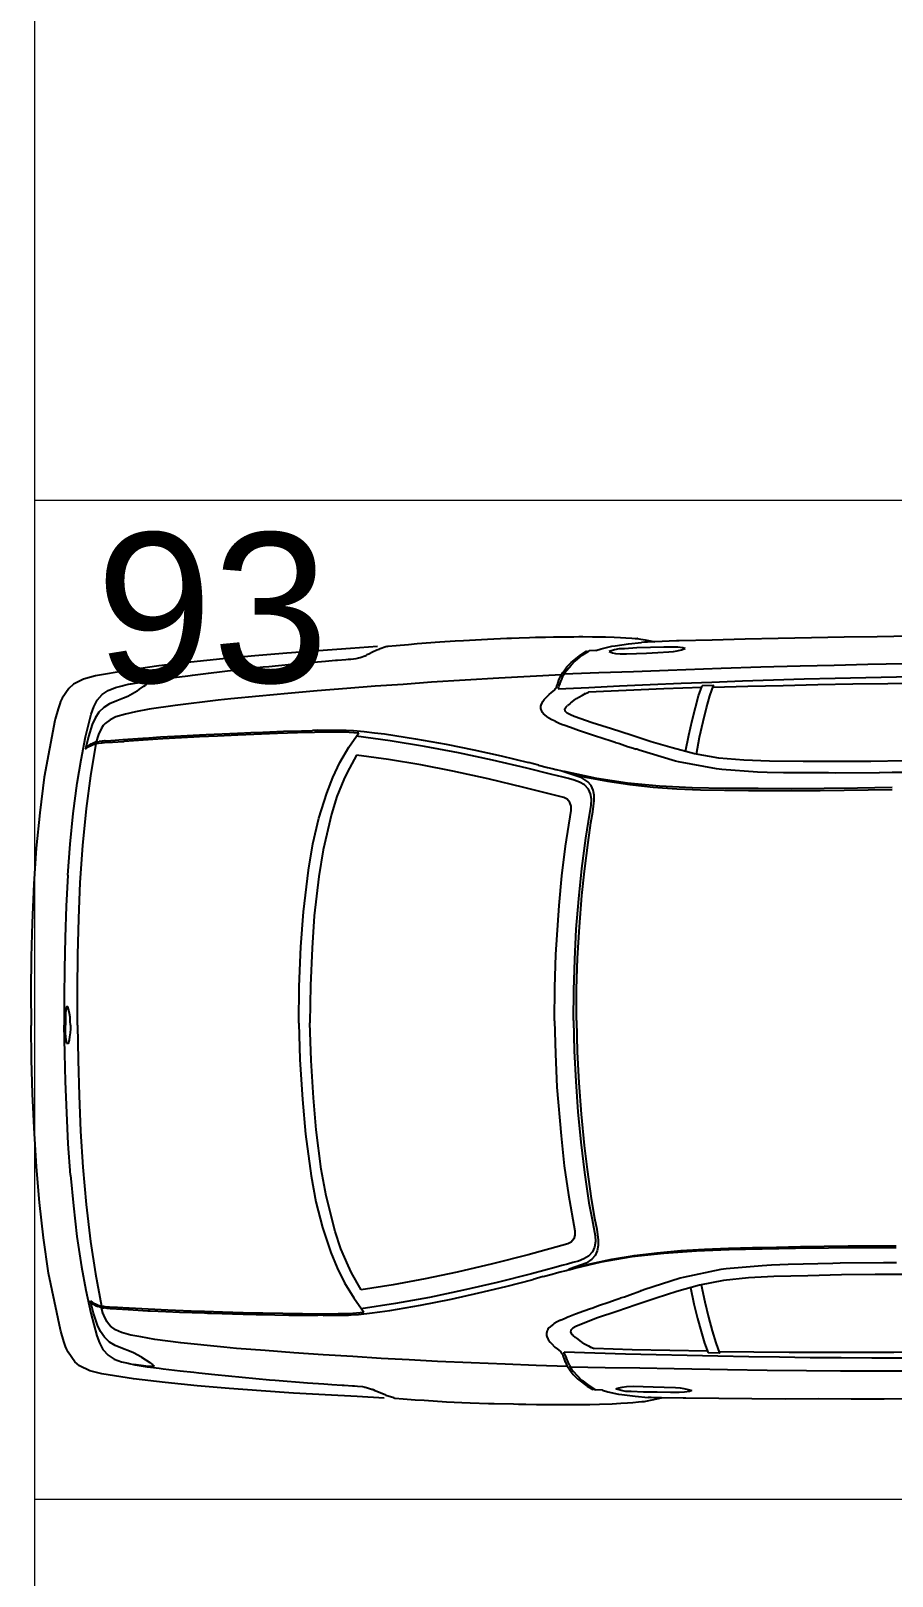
# Model space of a CAD drawing. Header units: inches. Extents: x 13 to 261, y -112 to -47.
# Drawn here: x 109.242 to 111.311, y -81.531 to -77.818 of the extents above; entities that cross this region are included whole.
import ezdxf

# ---------------------------------------------------------------- set-up
doc = ezdxf.new("R2010")
doc.units = ezdxf.units.IN
doc.header["$MEASUREMENT"] = 0
doc.layers.add('CAJONES', color=3, linetype='Continuous', lineweight=20)
doc.layers.add('TEXTOS', color=124, linetype='Continuous', lineweight=30)
doc.styles.add('TEXTOS', font='ARIALUNI.TTF', dxfattribs={"height": 0.36})

msp = doc.modelspace()

# ---------------------------------------------------------------- linework, layer by layer
at = {"linetype": 'Continuous'}
for p, q in [((110.0745, -79.2973), (110.01, -79.3019)), ((110.5996, -79.3071), (110.5831, -79.3077)), ((110.7934, -79.2839), (110.7414, -79.2858)), ((110.7934, -79.2839), (110.7929, -79.2839)), ((110.7994, -79.2838), (110.7934, -79.2839)), ((110.487, -79.4126), (110.4925, -79.4081)), ((110.5094, -79.3969), (110.5089, -79.3999)), ((110.574, -79.4108), (110.571, -79.4099)), ((110.5367, -79.4347), (110.5317, -79.4392)), ((109.3005, -79.4722), (109.2995, -79.4752)), ((109.413, -79.5247), (109.4055, -79.5258)), ((109.4205, -79.5242), (109.4195, -79.5242)), ((109.9317, -79.4986), (109.9188, -79.4992)), ((109.9317, -79.4986), (109.9602, -79.4983)), ((109.3736, -79.5396), (109.3731, -79.5436)), ((110.6972, -79.5442), (110.6952, -79.5438)), ((110.462, -79.5823), (110.438, -79.5761)), ((110.5031, -79.593), (110.5041, -79.593)), ((110.5041, -79.593), (110.5176, -79.5963)), ((110.5176, -79.5963), (110.5222, -79.5973)), ((110.5242, -79.5978), (110.5222, -79.5973)), ((110.5247, -79.5988), (110.5242, -79.5978)), ((110.5658, -79.6129), (110.5247, -79.5988)), ((110.5354, -80.7937), (110.5349, -80.7947)), ((110.5762, -80.7789), (110.5354, -80.7937)), ((110.473, -80.8113), (110.4491, -80.818)), ((110.5139, -80.7999), (110.5149, -80.7999)), ((110.5149, -80.7999), (110.5284, -80.7963)), ((110.5284, -80.7963), (110.5329, -80.7953)), ((110.5349, -80.7947), (110.5329, -80.7953)), ((110.7088, -80.8452), (110.7068, -80.8457)), ((109.3855, -80.8735), (109.385, -80.8695)), ((109.4252, -80.8877), (109.4176, -80.8867)), ((109.4327, -80.8881), (109.4317, -80.8881)), ((109.9443, -80.9045), (109.9313, -80.9041)), ((109.9443, -80.9045), (109.9728, -80.9043)), ((109.3136, -80.9422), (109.3126, -80.9392)), ((110.5503, -80.9576), (110.5453, -80.9532)), ((110.501, -80.9805), (110.5066, -80.985)), ((110.5237, -80.9958), (110.5231, -80.9929)), ((110.588, -80.9808), (110.585, -80.9818)), ((110.6155, -81.0841), (110.599, -81.0837)), ((110.0906, -81.1032), (110.0261, -81.0998)), ((110.8096, -81.1038), (110.7576, -81.1028)), ((110.8096, -81.1038), (110.8091, -81.1038)), ((110.8156, -81.1037), (110.8096, -81.1038))]:
    msp.add_line(p, q, dxfattribs=at)
for points in [[(111.6033, -79.2696), (111.6003, -79.2696), (111.5188, -79.2704), (111.4373, -79.2716), (111.3553, -79.2723), (111.2758, -79.2736), (111.1963, -79.2748), (111.1173, -79.2765), (111.0378, -79.2777), (110.9583, -79.2794), (110.8788, -79.2816), (110.7994, -79.2838)], [(110.01, -79.3019), (109.933, -79.3076), (109.8566, -79.3132), (109.7796, -79.3199), (109.7027, -79.3271), (109.6258, -79.3348), (109.5494, -79.344), (109.4729, -79.3547), (109.3971, -79.3679), (109.3686, -79.3756), (109.3442, -79.3878), (109.3328, -79.3979), (109.317, -79.4216), (109.3131, -79.4296), (109.3112, -79.4351), (109.3073, -79.4467), (109.3005, -79.4722)], [(110.0975, -79.2971), (110.079, -79.3038), (110.0785, -79.3043), (110.073, -79.3063), (110.0626, -79.3109), (110.0536, -79.3155), (110.0491, -79.3175), (110.0481, -79.318)], [(110.0975, -79.2971), (110.0999, -79.2966), (110.1199, -79.2949), (110.1489, -79.2921), (110.1704, -79.2904), (110.2244, -79.286), (110.2613, -79.2836), (110.2813, -79.2824), (110.3248, -79.2801), (110.3388, -79.2794), (110.3853, -79.2775), (110.3968, -79.2769), (110.4148, -79.2763), (110.4403, -79.2755), (110.4543, -79.2749), (110.4788, -79.2747), (110.4973, -79.274), (110.5118, -79.2739), (110.5258, -79.2738), (110.5343, -79.2737), (110.5463, -79.2736), (110.5583, -79.2735), (110.5683, -79.2734), (110.5918, -79.2737), (110.6223, -79.2739), (110.6433, -79.2747), (110.6588, -79.2756), (110.6718, -79.276), (110.6858, -79.2773), (110.6938, -79.2778), (110.6998, -79.2782)], [(110.5016, -79.477), (110.4935, -79.4731), (110.4865, -79.4691), (110.4845, -79.4676), (110.4734, -79.4587), (110.4709, -79.4558), (110.4704, -79.4543), (110.4694, -79.4528), (110.4673, -79.4458), (110.4672, -79.4403), (110.4677, -79.4383), (110.4702, -79.4328), (110.4712, -79.4308), (110.4721, -79.4292), (110.4756, -79.4242), (110.4771, -79.4227), (110.4786, -79.4212), (110.487, -79.4126), (110.4925, -79.4081), (110.4959, -79.4055), (110.5009, -79.401), (110.5024, -79.3985), (110.5048, -79.395), (110.5068, -79.3884), (110.5078, -79.3859), (110.5107, -79.3784), (110.5117, -79.3759), (110.5151, -79.3679), (110.5166, -79.3653), (110.52, -79.3598), (110.523, -79.3553), (110.5299, -79.3462), (110.5403, -79.3356), (110.5632, -79.3174), (110.5766, -79.3088)], [(110.5138, -79.3864), (110.5138, -79.3854), (110.5177, -79.3758), (110.5211, -79.3673), (110.5236, -79.3633), (110.526, -79.3588), (110.53, -79.3542), (110.5399, -79.3421), (110.5498, -79.332), (110.5503, -79.3315), (110.5667, -79.3184), (110.5831, -79.3077)], [(110.5786, -79.3103), (110.5771, -79.3088), (110.5766, -79.3088)], [(110.5996, -79.3071), (110.6125, -79.3025), (110.638, -79.2968), (110.646, -79.2957), (110.6779, -79.2909), (110.7089, -79.2876)], [(110.8144, -79.302), (110.8085, -79.3002), (110.7965, -79.2988), (110.784, -79.2985), (110.763, -79.2986), (110.7305, -79.2999), (110.698, -79.3007), (110.668, -79.3025), (110.6555, -79.3031), (110.6445, -79.3052), (110.6314, -79.3095)], [(110.6314, -79.3095), (110.6391, -79.3122), (110.6466, -79.3137), (110.6576, -79.3146), (110.6731, -79.3149), (110.6971, -79.3142), (110.7211, -79.313), (110.7481, -79.3118), (110.7751, -79.31), (110.7861, -79.3089), (110.7951, -79.3074), (110.8056, -79.3053), (110.8144, -79.302)], [(110.7003, -79.2782), (110.6998, -79.2782), (110.7028, -79.2787), (110.7183, -79.2815), (110.7339, -79.2844), (110.7414, -79.2858)], [(110.7414, -79.2858), (110.7389, -79.2859), (110.7359, -79.2859), (110.7324, -79.2859), (110.7294, -79.2859), (110.7239, -79.2865), (110.7164, -79.2871), (110.7089, -79.2876)], [(109.4613, -79.3918), (109.4633, -79.3913), (109.4767, -79.3881), (109.4827, -79.3871), (109.5062, -79.3829), (109.5142, -79.3813), (109.5357, -79.3786), (109.5451, -79.377), (109.5586, -79.3754), (109.5856, -79.3717), (109.6186, -79.3674), (109.63, -79.3658), (109.669, -79.3609), (109.7344, -79.3533), (109.7999, -79.3463), (109.8139, -79.3451), (109.8913, -79.3374), (109.9303, -79.3341), (109.9498, -79.3324), (109.9742, -79.3302)], [(109.9742, -79.3302), (109.9762, -79.3302), (109.9787, -79.3302)], [(109.9787, -79.3302), (109.9987, -79.3285), (110.0042, -79.3279), (110.0107, -79.3274), (110.0232, -79.3258), (110.0327, -79.3237), (110.0352, -79.3227), (110.0447, -79.3196), (110.0452, -79.3196), (110.0481, -79.318)], [(110.0282, -79.3247), (110.0327, -79.3237), (110.0352, -79.3227), (110.0447, -79.3196), (110.0452, -79.3196), (110.0481, -79.318)], [(111.5514, -79.3351), (111.4294, -79.3372), (111.3414, -79.339), (111.2534, -79.3408), (111.1719, -79.3425), (111.0904, -79.3447), (110.9959, -79.3471), (110.901, -79.3504), (110.773, -79.3551), (110.69, -79.3578), (110.6065, -79.3605), (110.5236, -79.3633)], [(110.5166, -79.3653), (110.4416, -79.369), (110.3666, -79.3732), (110.2852, -79.3779), (110.2042, -79.3831), (110.1363, -79.3882), (110.0688, -79.3929), (110.0009, -79.3985), (109.9299, -79.4041), (109.8595, -79.4102), (109.7905, -79.4168), (109.7221, -79.423), (109.6916, -79.4262), (109.5882, -79.4387), (109.5263, -79.4477), (109.4928, -79.4545), (109.4689, -79.4597), (109.4459, -79.4664), (109.432, -79.4731), (109.4201, -79.4822), (109.4156, -79.4872), (109.4117, -79.4932), (109.4043, -79.5088), (109.4033, -79.5113), (109.399, -79.5263)], [(109.497, -79.4042), (109.5028, -79.3999), (109.5133, -79.3928), (109.5173, -79.3898), (109.5192, -79.3878), (109.5217, -79.3852), (109.5222, -79.3842), (109.5212, -79.3833), (109.5162, -79.3833), (109.5157, -79.3833), (109.5137, -79.3833), (109.5037, -79.3844), (109.4746, -79.3886)], [(111.5436, -79.3667), (111.4696, -79.3678), (111.3962, -79.3695), (111.3222, -79.3706), (111.2482, -79.3723), (111.1742, -79.3745), (111.1002, -79.3761), (111.0262, -79.3783), (110.9522, -79.3809), (110.8783, -79.3836), (110.8043, -79.3863), (110.7303, -79.3894), (110.6563, -79.3926), (110.5829, -79.3963), (110.5089, -79.3999)], [(110.773, -79.3551), (110.69, -79.3578), (110.6065, -79.3605), (110.5236, -79.3633)], [(109.3308, -79.8465), (109.3362, -79.7724), (109.3435, -79.6989), (109.3534, -79.6253), (109.3624, -79.5697), (109.3734, -79.5141), (109.3869, -79.4595), (109.3932, -79.4424), (109.4011, -79.4263), (109.413, -79.4122), (109.4279, -79.4026), (109.4448, -79.3959), (109.4613, -79.3918)], [(109.497, -79.4042), (109.4745, -79.4172), (109.4645, -79.4213)], [(110.5094, -79.3969), (110.5108, -79.3934), (110.5138, -79.3864)], [(110.5367, -79.4347), (110.5367, -79.4347), (110.5392, -79.4326), (110.5506, -79.424), (110.5526, -79.4225), (110.5526, -79.4225), (110.5586, -79.419), (110.5675, -79.4139), (110.5715, -79.4119), (110.5815, -79.4073)], [(110.8539, -79.3958), (110.7629, -79.3991), (110.6724, -79.403), (110.5815, -79.4073)], [(110.8152, -79.5497), (110.8229, -79.5106), (110.8306, -79.475), (110.8388, -79.4435), (110.8465, -79.4154), (110.8553, -79.3918)], [(110.8413, -79.5559), (110.8489, -79.5149), (110.8571, -79.4778), (110.8653, -79.4447), (110.8735, -79.4157), (110.8823, -79.3911), (110.8553, -79.3918)], [(110.8809, -79.3946), (110.9648, -79.3923), (111.0493, -79.3906), (111.1333, -79.3888), (111.2173, -79.3871), (111.3013, -79.3858), (111.3853, -79.3851), (111.4693, -79.3843)], [(109.4048, -79.4553), (109.396, -79.4694), (109.3891, -79.4844), (109.3799, -79.5135), (109.3736, -79.5396)], [(109.4645, -79.4213), (109.4481, -79.4274), (109.4307, -79.4351), (109.4167, -79.4437), (109.4048, -79.4553)], [(111.0165, -79.5724), (110.9554, -79.5704), (110.8949, -79.5655), (110.8368, -79.555), (110.7827, -79.541), (110.7325, -79.5259), (110.6844, -79.5104), (110.6372, -79.4953), (110.5906, -79.4807), (110.5475, -79.4651), (110.5384, -79.4612), (110.5309, -79.4572), (110.5259, -79.4523), (110.5253, -79.4473), (110.5283, -79.4422), (110.5317, -79.4392)], [(109.2995, -79.4752), (109.2737, -79.6115), (109.263, -79.6966), (109.2548, -79.7822), (109.249, -79.8677), (109.2449, -79.9612), (109.2426, -80.0433), (109.2418, -80.1258), (109.2421, -80.2078)], [(110.5016, -79.477), (110.5131, -79.4819), (110.5196, -79.4843), (110.5222, -79.4853), (110.5382, -79.4912), (110.5578, -79.498), (110.5743, -79.5038), (110.5773, -79.5043), (110.5964, -79.5111), (110.6164, -79.5175), (110.636, -79.5238), (110.6455, -79.5272), (110.647, -79.5277)], [(109.3541, -80.2068), (109.3538, -80.1223), (109.3545, -80.0378), (109.3568, -79.9512), (109.3605, -79.8647), (109.3667, -79.7751), (109.3754, -79.6861), (109.3862, -79.608), (109.399, -79.5303)], [(109.3731, -79.5436), (109.3781, -79.5395), (109.39, -79.5334), (109.394, -79.5319), (109.397, -79.5309), (109.399, -79.5303), (109.399, -79.5303), (109.4, -79.5303), (109.4045, -79.5298), (109.4115, -79.5287), (109.412, -79.5287), (109.413, -79.5287), (109.419, -79.5282), (109.438, -79.527), (109.464, -79.5253), (109.466, -79.5248), (109.5114, -79.5218), (109.5589, -79.5184), (109.6334, -79.5143), (109.6469, -79.5136), (109.6899, -79.5117), (109.7393, -79.5093), (109.7393, -79.5093), (109.8348, -79.5055), (109.8823, -79.504), (109.9223, -79.5027), (109.9248, -79.5026), (109.9433, -79.5025), (109.9678, -79.5023), (109.9773, -79.5022), (109.9838, -79.5021), (109.9868, -79.5021), (109.9943, -79.502), (110.0298, -79.5047)], [(109.3736, -79.5396), (109.3865, -79.5315), (109.391, -79.5294), (109.3915, -79.5294)], [(109.399, -79.5263), (109.394, -79.5284), (109.3915, -79.5294)], [(109.399, -79.5263), (109.4, -79.5263), (109.4055, -79.5258)], [(109.4195, -79.5242), (109.4185, -79.5242), (109.4155, -79.5247), (109.413, -79.5247)], [(109.4205, -79.5242), (109.4349, -79.523), (109.4349, -79.523), (109.4629, -79.5208), (109.5109, -79.5173), (109.5159, -79.5173), (109.5534, -79.5145), (109.5869, -79.5127), (109.6468, -79.5096), (109.6538, -79.5091), (109.6633, -79.509), (109.7393, -79.5053), (109.7393, -79.5053), (109.7703, -79.504), (109.7988, -79.5028), (109.8158, -79.5021), (109.8488, -79.5008), (109.8918, -79.4999), (109.9188, -79.4992)], [(109.886, -80.202), (109.8868, -80.114), (109.8909, -80.0185), (109.8972, -79.9349), (109.9088, -79.8343), (109.9192, -79.7717), (109.9336, -79.7101), (109.9526, -79.6494), (109.9673, -79.6123), (109.9844, -79.5761), (110.0056, -79.5394), (110.0298, -79.5047)], [(109.9602, -79.4983), (109.9747, -79.4982), (109.9852, -79.4981), (109.9922, -79.498), (109.9993, -79.4985), (110.0168, -79.4993)], [(110.0168, -79.4993), (110.0428, -79.5016), (110.0678, -79.5044), (110.0918, -79.5072), (110.1659, -79.519), (110.2401, -79.5323), (110.3062, -79.5457), (110.3718, -79.5601), (110.438, -79.5761)], [(110.546, -80.1961), (110.5464, -80.1231), (110.5487, -80.0496), (110.5525, -79.9765), (110.5584, -79.9035), (110.5657, -79.8304), (110.5751, -79.7578), (110.5817, -79.7178), (110.5884, -79.6782), (110.5888, -79.6642), (110.5866, -79.6512), (110.5815, -79.6398), (110.5719, -79.6299), (110.5604, -79.623), (110.5473, -79.6181), (110.5338, -79.6147), (110.5208, -79.6113), (110.5072, -79.6079), (110.4937, -79.6046), (110.4336, -79.5896), (110.3514, -79.5703), (110.2697, -79.5531), (110.1876, -79.5373), (110.1055, -79.524), (110.0234, -79.5128)], [(110.647, -79.5277), (110.6561, -79.5306), (110.6756, -79.5374), (110.6897, -79.5418), (110.6952, -79.5438)], [(110.0243, -79.5583), (110.0017, -79.6), (109.9938, -79.617), (109.9772, -79.6577), (109.964, -79.6998), (109.9438, -79.7855), (109.9334, -79.8501), (109.9227, -79.9447), (109.9174, -80.0217), (109.9137, -80.1118), (109.9125, -80.2018)], [(110.5, -80.1965), (110.5008, -80.117), (110.5031, -80.037), (110.511, -79.9194), (110.5174, -79.8479), (110.5263, -79.7773), (110.54, -79.6911), (110.5399, -79.6806), (110.5368, -79.6717), (110.5308, -79.6642), (110.5222, -79.6598), (110.4265, -79.6357), (110.3408, -79.6154), (110.2556, -79.5967), (110.1785, -79.5819), (110.1014, -79.5691), (110.0243, -79.5583)], [(111.3112, -79.6002), (111.2807, -79.6005), (111.2802, -79.6005), (111.1762, -79.6015), (111.1587, -79.6011), (111.0507, -79.6006), (111.0112, -79.5999), (110.9882, -79.5991), (110.9021, -79.5929), (110.8891, -79.5915), (110.798, -79.5743), (110.7909, -79.5724), (110.7032, -79.5462), (110.6977, -79.5442), (110.6972, -79.5442)], [(112.1252, -79.5355), (112.1182, -79.538), (112.1177, -79.538), (112.0938, -79.5462), (112.0748, -79.5524), (112.0653, -79.555), (112.0234, -79.5664), (112.0209, -79.5669), (111.9985, -79.5716), (111.9216, -79.5828), (111.9061, -79.5839), (111.8836, -79.5856), (111.8641, -79.5868), (111.7956, -79.5909), (111.7242, -79.5936), (111.6387, -79.5958), (111.5537, -79.5976), (111.5382, -79.5977), (111.4452, -79.599), (111.3572, -79.5998), (111.3112, -79.6002)], [(110.462, -79.5823), (110.4836, -79.5876), (110.4941, -79.5906), (110.5031, -79.593)], [(111.3115, -79.6362), (111.228, -79.6375), (111.1485, -79.6382), (111.069, -79.6389), (110.9895, -79.6386), (110.91, -79.6383), (110.831, -79.6365), (110.7525, -79.6327), (110.6759, -79.6259), (110.6018, -79.6146), (110.5242, -79.5978), (110.5753, -79.6108), (110.6274, -79.6209), (110.6814, -79.6289), (110.737, -79.6349), (110.794, -79.6394), (110.8511, -79.6414), (110.9086, -79.6428), (110.9661, -79.6433), (111.0236, -79.6433), (111.0811, -79.6433), (111.1386, -79.6433), (111.1961, -79.6428), (111.2541, -79.6418), (111.3116, -79.6412)], [(111.4225, -79.5713), (111.3415, -79.572), (111.26, -79.5732), (111.179, -79.5734), (111.098, -79.5732), (111.0165, -79.5724)], [(110.553, -80.1961), (110.5533, -80.121), (110.5557, -80.046), (110.56, -79.971), (110.5658, -79.8959), (110.5718, -79.8374), (110.5807, -79.7683), (110.5878, -79.7207), (110.5925, -79.6942), (110.5958, -79.6676), (110.5957, -79.6546), (110.5931, -79.6422), (110.588, -79.6312), (110.5799, -79.6223), (110.5658, -79.6129)], [(109.3308, -79.8465), (109.3265, -79.9215), (109.3242, -79.9965), (109.3223, -80.0716), (109.322, -80.1391), (109.3216, -80.2071)], [(109.3371, -80.2069), (109.3365, -80.1979), (109.3359, -80.1879), (109.3343, -80.179), (109.3327, -80.1715), (109.3327, -80.171), (109.3302, -80.163), (109.3277, -80.163), (109.3253, -80.1765), (109.3249, -80.19), (109.3251, -80.207)], [(110.546, -80.1961), (110.5477, -80.2691), (110.5513, -80.3426), (110.5565, -80.4155), (110.5636, -80.4885), (110.5723, -80.5614), (110.5829, -80.6338), (110.5903, -80.6737), (110.5976, -80.7132), (110.5983, -80.7272), (110.5964, -80.7402), (110.5915, -80.7517), (110.5821, -80.7618), (110.5706, -80.7689), (110.5577, -80.774), (110.5442, -80.7777), (110.5312, -80.7813), (110.5178, -80.7849), (110.5043, -80.7885), (110.4445, -80.8045), (110.3626, -80.8253), (110.2813, -80.844), (110.1994, -80.8612), (110.1176, -80.876), (110.0357, -80.8887)], [(110.5, -80.1965), (110.5022, -80.276), (110.5059, -80.356), (110.516, -80.4734), (110.5236, -80.5448), (110.5338, -80.6152), (110.549, -80.7011), (110.5491, -80.7116), (110.5462, -80.7206), (110.5403, -80.7282), (110.5318, -80.7328), (110.4365, -80.7586), (110.3512, -80.7804), (110.2664, -80.8006), (110.1896, -80.8168), (110.1127, -80.831), (110.0358, -80.8432)], [(110.553, -80.1961), (110.5547, -80.271), (110.5584, -80.346), (110.564, -80.421), (110.5712, -80.4959), (110.5782, -80.5543), (110.5883, -80.6233), (110.5963, -80.6707), (110.6015, -80.6971), (110.6052, -80.7236), (110.6054, -80.7366), (110.603, -80.7491), (110.5981, -80.7602), (110.5901, -80.7692), (110.5762, -80.7789)], [(109.3126, -80.9392), (109.2844, -80.8034), (109.2721, -80.7185), (109.2624, -80.6331), (109.2551, -80.5477), (109.2493, -80.4542), (109.2455, -80.3723), (109.2433, -80.2898), (109.2421, -80.2078)], [(109.3373, -80.5674), (109.3316, -80.4925), (109.3279, -80.4175), (109.3248, -80.3425), (109.3232, -80.2751), (109.3216, -80.2071)], [(109.3371, -80.2069), (109.3366, -80.2159), (109.3362, -80.2259), (109.3348, -80.235), (109.3334, -80.2425), (109.3334, -80.243), (109.331, -80.251), (109.3285, -80.251), (109.3258, -80.2375), (109.3252, -80.224), (109.3251, -80.207)], [(109.3541, -80.2068), (109.3553, -80.2913), (109.3576, -80.3758), (109.3613, -80.4622), (109.3666, -80.5487), (109.3744, -80.6381), (109.3847, -80.727), (109.3969, -80.8049), (109.4111, -80.8823)], [(109.886, -80.202), (109.8883, -80.29), (109.8942, -80.3855), (109.9019, -80.4689), (109.9153, -80.5693), (109.9269, -80.6317), (109.9424, -80.693), (109.9625, -80.7534), (109.9778, -80.7902), (109.9956, -80.8261), (110.0175, -80.8624), (110.0423, -80.8966)], [(110.0358, -80.8432), (110.0124, -80.8019), (110.0043, -80.785), (109.9869, -80.7446), (109.973, -80.7028), (109.9513, -80.6175), (109.9397, -80.5531), (109.9273, -80.4587), (109.9206, -80.3817), (109.9153, -80.2918), (109.9125, -80.2018)], [(109.3373, -80.5674), (109.3439, -80.6414), (109.3526, -80.7148), (109.3638, -80.7882), (109.3738, -80.8436), (109.3858, -80.899), (109.4002, -80.9534), (109.4069, -80.9703), (109.415, -80.9863), (109.4272, -81.0002), (109.4422, -81.0095), (109.4593, -81.0159), (109.4758, -81.0197)], [(111.3214, -80.7422), (111.2379, -80.7424), (111.1584, -80.7432), (111.0789, -80.7439), (110.9994, -80.7456), (110.92, -80.7473), (110.841, -80.7505), (110.7625, -80.7557), (110.6861, -80.7639), (110.6122, -80.7765), (110.5349, -80.7947), (110.5857, -80.7808), (110.6376, -80.7698), (110.6916, -80.7608), (110.747, -80.7538), (110.804, -80.7483), (110.8609, -80.7453), (110.9184, -80.7428), (110.9759, -80.7413), (111.0334, -80.7403), (111.0909, -80.7393), (111.1484, -80.7382), (111.2059, -80.7377), (111.2639, -80.7377), (111.3214, -80.7372)], [(111.3218, -80.7782), (111.2913, -80.7785), (111.2908, -80.7785), (111.1868, -80.7794), (111.1693, -80.7801), (111.0613, -80.7825), (111.0218, -80.7839), (110.9988, -80.7851), (110.9129, -80.7929), (110.8999, -80.7945), (110.809, -80.8133), (110.8021, -80.8153), (110.7148, -80.8431), (110.7093, -80.8452), (110.7088, -80.8452)], [(110.0293, -80.9023), (110.0553, -80.8995), (110.0803, -80.8963), (110.1042, -80.8931), (110.1781, -80.8799), (110.252, -80.8653), (110.3179, -80.8507), (110.3832, -80.8351), (110.4491, -80.818)], [(110.473, -80.8113), (110.4945, -80.8056), (110.5049, -80.8025), (110.5139, -80.7999)], [(111.0275, -80.8113), (110.9666, -80.8144), (110.9061, -80.8204), (110.8482, -80.8319), (110.7943, -80.8469), (110.7445, -80.8629), (110.6966, -80.8793), (110.6498, -80.8952), (110.6034, -80.9106), (110.5606, -80.927), (110.5516, -80.9311), (110.5441, -80.9352), (110.5392, -80.9402), (110.5387, -80.9452), (110.5418, -80.9502), (110.5453, -80.9532)], [(110.8527, -80.8309), (110.8611, -80.8718), (110.8699, -80.9087), (110.8787, -80.9417), (110.8875, -80.9706), (110.8967, -80.995), (110.8697, -80.9948)], [(111.4335, -80.8052), (111.3525, -80.8059), (111.271, -80.8062), (111.19, -80.8074), (111.109, -80.8091), (111.0275, -80.8113)], [(110.5145, -80.9159), (110.5259, -80.9108), (110.5324, -80.9083), (110.5349, -80.9072), (110.5508, -80.9011), (110.5703, -80.8939), (110.5867, -80.8878), (110.5897, -80.8873), (110.6086, -80.8801), (110.6286, -80.8734), (110.648, -80.8667), (110.6575, -80.8631), (110.659, -80.8626)], [(110.659, -80.8626), (110.668, -80.8596), (110.6874, -80.8524), (110.7013, -80.8478), (110.7068, -80.8457)], [(110.8268, -80.8376), (110.8351, -80.8766), (110.8434, -80.912), (110.8522, -80.9434), (110.8605, -80.9713), (110.8697, -80.9948)], [(109.385, -80.8695), (109.39, -80.8735), (109.4021, -80.8794), (109.4061, -80.8808), (109.4091, -80.8818), (109.4111, -80.8823), (109.4111, -80.8823), (109.4121, -80.8823), (109.4166, -80.8827), (109.4236, -80.8837), (109.4241, -80.8837), (109.4251, -80.8837), (109.4311, -80.8841), (109.4501, -80.8849), (109.4761, -80.8862), (109.4781, -80.8867), (109.5237, -80.8888), (109.5712, -80.8914), (109.6457, -80.8942), (109.6592, -80.8946), (109.7022, -80.8957), (109.7518, -80.8972), (109.7518, -80.8972), (109.8473, -80.8994), (109.8948, -80.9), (109.9348, -80.9006), (109.9373, -80.9006), (109.9558, -80.9004), (109.9803, -80.9002), (109.9898, -80.9001), (109.9963, -80.9001), (109.9993, -80.9), (110.0068, -80.9), (110.0423, -80.8966)], [(109.4183, -80.9572), (109.4092, -80.9433), (109.402, -80.9284), (109.3923, -80.8995), (109.3855, -80.8735)], [(109.3855, -80.8735), (109.3986, -80.8814), (109.4031, -80.8834), (109.4036, -80.8834)], [(109.4111, -80.8863), (109.4061, -80.8843), (109.4036, -80.8834)], [(110.5314, -81.0273), (110.4564, -81.025), (110.3814, -81.0221), (110.2999, -81.0189), (110.2188, -81.0151), (110.1508, -81.0112), (110.0833, -81.0078), (110.0152, -81.0034), (109.9442, -80.999), (109.8736, -80.9942), (109.8046, -80.9888), (109.736, -80.9839), (109.7055, -80.9812), (109.6019, -80.9706), (109.5398, -80.9626), (109.5063, -80.9564), (109.4822, -80.9517), (109.4592, -80.9454), (109.4451, -80.939), (109.433, -80.9301), (109.4285, -80.9251), (109.4244, -80.9192), (109.4168, -80.9037), (109.4158, -80.9013), (109.4111, -80.8863)], [(109.4111, -80.8863), (109.4121, -80.8863), (109.4176, -80.8867)], [(109.4317, -80.8881), (109.4307, -80.8881), (109.4277, -80.8876), (109.4252, -80.8877)], [(109.4327, -80.8881), (109.4472, -80.889), (109.4472, -80.889), (109.4752, -80.8907), (109.5232, -80.8933), (109.5282, -80.8932), (109.5657, -80.8954), (109.5992, -80.8966), (109.6593, -80.8986), (109.6663, -80.899), (109.6758, -80.8989), (109.7518, -80.9012), (109.7518, -80.9012), (109.7828, -80.902), (109.8113, -80.9027), (109.8283, -80.9031), (109.8613, -80.9038), (109.9043, -80.9039), (109.9313, -80.9041)], [(109.9728, -80.9043), (109.9873, -80.9041), (109.9978, -80.904), (110.0048, -80.904), (110.0118, -80.9034), (110.0293, -80.9023)], [(110.0261, -81.0998), (109.949, -81.0955), (109.8725, -81.0912), (109.7954, -81.0859), (109.7184, -81.0801), (109.6413, -81.0737), (109.5648, -81.0659), (109.4882, -81.0566), (109.4121, -81.0448), (109.3835, -81.0375), (109.3589, -81.0258), (109.3473, -81.0159), (109.3311, -80.9925), (109.327, -80.9846), (109.325, -80.9791), (109.3209, -80.9676), (109.3136, -80.9422)], [(110.5145, -80.9159), (110.5065, -80.92), (110.4995, -80.9241), (110.4975, -80.9256), (110.4866, -80.9347), (110.4841, -80.9377), (110.4837, -80.9392), (110.4827, -80.9407), (110.4807, -80.9477), (110.4808, -80.9532), (110.4813, -80.9552), (110.4839, -80.9607), (110.4849, -80.9627), (110.4859, -80.9642), (110.4894, -80.9692), (110.4909, -80.9706), (110.4925, -80.9721), (110.501, -80.9805), (110.5066, -80.985), (110.5101, -80.9875), (110.5151, -80.9919), (110.5167, -80.9944), (110.5192, -80.9979), (110.5212, -81.0044), (110.5223, -81.0069), (110.5253, -81.0143), (110.5264, -81.0168), (110.5299, -81.0248), (110.5314, -81.0273), (110.535, -81.0327), (110.538, -81.0372), (110.5451, -81.0462), (110.5557, -81.0566), (110.5789, -81.0744), (110.5924, -81.0827)], [(109.4786, -80.9902), (109.462, -80.9843), (109.4445, -80.977), (109.4304, -80.9686), (109.4183, -80.9572)], [(110.5503, -80.9576), (110.5503, -80.9576), (110.5528, -80.9596), (110.5644, -80.968), (110.5664, -80.9695), (110.5664, -80.9695), (110.5725, -80.9729), (110.5815, -80.9778), (110.5855, -80.9798), (110.5956, -80.9842)], [(109.5079, -81.0047), (109.4886, -80.9941), (109.4786, -80.9902)], [(109.5079, -81.0047), (109.5278, -81.0178), (109.5318, -81.0207), (109.5339, -81.0227), (109.5364, -81.0252), (109.5369, -81.0262), (109.5359, -81.0272), (109.5309, -81.0272), (109.5304, -81.0272), (109.5284, -81.0273), (109.5184, -81.0263), (109.4892, -81.0227)], [(111.5583, -81.0076), (111.4843, -81.0078), (111.4108, -81.0074), (111.3368, -81.0076), (111.2628, -81.0072), (111.1888, -81.0064), (111.1148, -81.0061), (111.0408, -81.0052), (110.9668, -81.0039), (110.8927, -81.0025), (110.8187, -81.0012), (110.7447, -80.9994), (110.6707, -80.9975), (110.5972, -80.9952), (110.5231, -80.9929)], [(110.5237, -80.9958), (110.5252, -80.9993), (110.5283, -81.0063)], [(110.5283, -81.0063), (110.5283, -81.0073), (110.5324, -81.0168), (110.5359, -81.0252), (110.5385, -81.0292), (110.541, -81.0337), (110.545, -81.0382), (110.5552, -81.0501), (110.5652, -81.06), (110.5657, -81.0605), (110.5824, -81.0733), (110.599, -81.0837)], [(110.8681, -80.9908), (110.7771, -80.9891), (110.6866, -80.9869), (110.5956, -80.9842)], [(110.8951, -80.9915), (110.9792, -80.9923), (111.0637, -80.9925), (111.1477, -80.9928), (111.2317, -80.993), (111.3157, -80.9928), (111.3997, -80.992), (111.4837, -80.9913)], [(109.4758, -81.0197), (109.4778, -81.0202), (109.4914, -81.0231), (109.4974, -81.024), (109.5209, -81.0278), (109.5289, -81.0292), (109.5504, -81.0316), (109.56, -81.033), (109.5735, -81.0343), (109.6005, -81.0376), (109.6335, -81.0413), (109.6451, -81.0427), (109.6841, -81.0469), (109.7496, -81.0533), (109.8152, -81.0592), (109.8292, -81.0601), (109.9068, -81.0664), (109.9458, -81.069), (109.9653, -81.0703), (109.9898, -81.0721)], [(111.5666, -81.039), (111.4446, -81.0391), (111.3566, -81.0389), (111.2686, -81.0387), (111.1871, -81.0384), (111.1056, -81.0376), (111.0111, -81.037), (110.916, -81.0353), (110.788, -81.033), (110.705, -81.0317), (110.6215, -81.0305), (110.5385, -81.0292)], [(110.788, -81.033), (110.705, -81.0317), (110.6215, -81.0305), (110.5385, -81.0292)], [(109.9898, -81.0721), (109.9918, -81.0721), (109.9943, -81.0721)], [(109.9943, -81.0721), (110.0143, -81.0734), (110.0198, -81.0739), (110.0263, -81.0743), (110.0389, -81.0757), (110.0484, -81.0776), (110.0509, -81.0786), (110.0604, -81.0815), (110.0609, -81.0815), (110.0639, -81.083)], [(110.0439, -81.0766), (110.0484, -81.0776), (110.0509, -81.0786), (110.0604, -81.0815), (110.0609, -81.0815), (110.0639, -81.083)], [(110.1136, -81.103), (110.0951, -81.0967), (110.0945, -81.0962), (110.089, -81.0942), (110.0785, -81.0898), (110.0694, -81.0854), (110.0649, -81.0835), (110.0639, -81.083)], [(110.5944, -81.0812), (110.5929, -81.0827), (110.5924, -81.0827)], [(110.6155, -81.0841), (110.6285, -81.0884), (110.654, -81.0937), (110.6621, -81.0946), (110.6941, -81.0988), (110.7251, -81.1015)], [(110.6472, -81.081), (110.6549, -81.0782), (110.6624, -81.0766), (110.6734, -81.0755), (110.6889, -81.0749), (110.7129, -81.0752), (110.7369, -81.0759), (110.7639, -81.0767), (110.7909, -81.078), (110.8019, -81.0789), (110.8109, -81.0803), (110.8215, -81.0822), (110.8304, -81.0853)], [(110.8304, -81.0853), (110.8245, -81.0872), (110.8125, -81.0888), (110.8, -81.0894), (110.779, -81.0896), (110.7465, -81.0889), (110.714, -81.0886), (110.684, -81.0874), (110.6715, -81.087), (110.6605, -81.0851), (110.6472, -81.081)], [(110.1136, -81.103), (110.1161, -81.1035), (110.1361, -81.1048), (110.1651, -81.1071), (110.1867, -81.1084), (110.2407, -81.1119), (110.2777, -81.1136), (110.2977, -81.1144), (110.3412, -81.116), (110.3552, -81.1164), (110.4017, -81.1174), (110.4133, -81.1178), (110.4313, -81.1182), (110.4568, -81.1185), (110.4708, -81.1188), (110.4953, -81.1186), (110.5138, -81.1189), (110.5283, -81.1188), (110.5423, -81.1187), (110.5508, -81.1186), (110.5628, -81.1185), (110.5748, -81.1184), (110.5848, -81.1183), (110.6083, -81.1176), (110.6388, -81.1168), (110.6597, -81.1156), (110.6752, -81.1145), (110.6882, -81.1139), (110.7022, -81.1123), (110.7102, -81.1117), (110.7162, -81.1111)], [(110.7167, -81.1111), (110.7162, -81.1111), (110.7192, -81.1106), (110.7347, -81.1075), (110.7501, -81.1043), (110.7576, -81.1028)], [(110.7576, -81.1028), (110.7551, -81.1028), (110.7521, -81.1028), (110.7486, -81.1028), (110.7456, -81.1029), (110.7401, -81.1024), (110.7326, -81.102), (110.7251, -81.1015)], [(111.6197, -81.1035), (111.6167, -81.1036), (111.5352, -81.1043), (111.4537, -81.1045), (111.3717, -81.1053), (111.2922, -81.1055), (111.2127, -81.1057), (111.1337, -81.1054), (111.0542, -81.1056), (110.9747, -81.1053), (110.8952, -81.1045), (110.8156, -81.1037)]]:
    msp.add_lwpolyline(points, dxfattribs=at)
at = {"layer": 'CAJONES'}
for p, q in [((109.2507, -74.1466), (109.2507, -83.7466)), ((114.2507, -78.9466), (109.2507, -78.9466)), ((114.2507, -81.3466), (109.2507, -81.3466))]:
    msp.add_line(p, q, dxfattribs=at)

# ---------------------------------------------------------------- texts
at = {"layer": 'TEXTOS', "style": 'TEXTOS'}
msp.add_text('93', height=0.36, dxfattribs=at).set_placement((109.3981, -79.3839))

doc.saveas('drawing.dxf')
